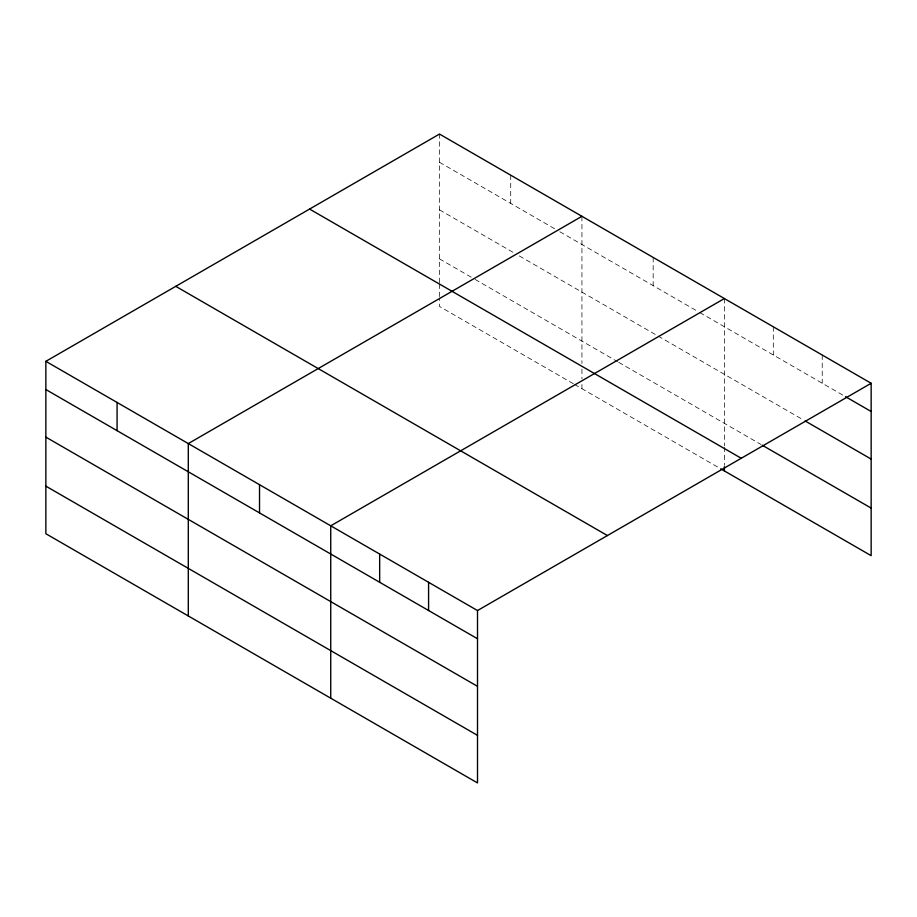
<?xml version="1.0" encoding="UTF-8"?>
<svg xmlns="http://www.w3.org/2000/svg" width="917" height="917" viewBox="0 0 917 917"><rect width="100%" height="100%" fill="white"/><g stroke="black" fill="none" stroke-linecap="round" stroke-linejoin="round"><path stroke-width="0.69" stroke-dasharray="4.58 3.44" d="M439.495 282.665L439.495 134.065M439.495 162.275L554.923 228.918M559.84 231.749L698.594 311.872M699.831 312.571L844.248 395.949M439.495 209.855L514.403 253.103M519.309 255.935L656.847 335.335M658.074 336.046L803.888 420.227M439.495 258.869L473.871 278.722M475.109 279.433L617.554 361.676M618.78 362.387L761.076 444.539M573.343 383.73L439.495 306.45L439.495 298.059M574.569 384.441L719.478 468.094M822.228 355.039L822.228 383.249M773.306 326.796L773.306 355.005M724.384 298.552L724.384 445.742M724.384 447.141L724.384 465.332M653.168 257.425L653.168 285.634M581.94 216.309L581.94 363.51M581.94 369.104L581.94 378.893M581.94 384.498L581.94 388.693M510.712 175.181L510.712 203.391M439.495 284.064L439.495 296.661"/><path stroke-width="1.38" d="M477.505 686.34L477.505 610.55L45.85 361.332L45.85 533.717L477.505 782.935L477.505 686.34L45.85 437.122M720.705 468.805L871.15 555.668L871.15 383.283L439.495 134.065L45.85 361.332M581.94 216.309L188.294 443.576L188.294 615.96M724.384 298.552L330.739 525.819L330.739 698.204M477.505 610.55L871.15 383.283M845.463 396.66L871.15 411.492M805.103 420.937L871.15 459.073M762.302 445.249L871.15 508.087M309.591 209.065L741.245 458.282M175.755 286.333L607.409 535.551M45.85 389.542L477.505 638.759M45.85 486.136L477.505 735.354M724.384 466.742L724.384 470.937M428.583 582.306L428.583 610.516M379.661 554.063L379.661 582.272M259.522 484.692L259.522 512.901M117.078 402.448L117.078 430.658"/></g></svg>
